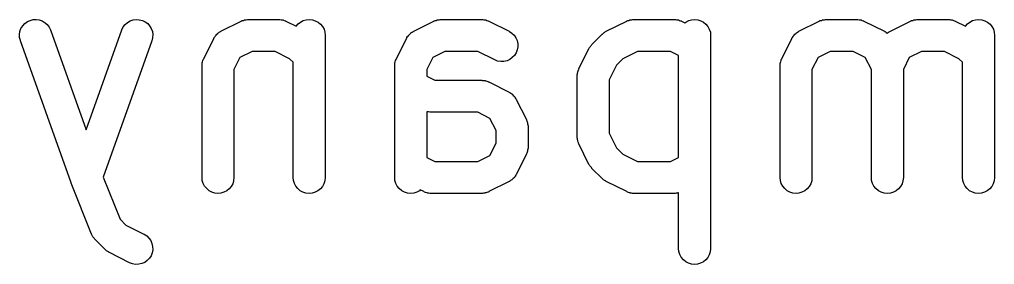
# Model space of a CAD drawing. Extents: x 160.2 to 226.8, y -124.8 to -85.
# Drawn here: x 183.911 to 188.489, y -102.261 to -101.111 of the extents above; entities that cross this region are included whole.
import ezdxf

# ---------------------------------------------------------------- set-up
doc = ezdxf.new("R2010")
doc.units = 0
doc.layers.add('BLACK', color=7, linetype='CONTINUOUS')

msp = doc.modelspace()

# ---------------------------------------------------------------- linework, layer by layer
at = {"layer": 'BLACK', "linetype": 'CONTINUOUS'}
for p, q in [((183.936, -101.13), (183.948, -101.121)), ((183.948, -101.121), (183.961, -101.115)), ((183.961, -101.115), (183.975, -101.111)), ((183.975, -101.111), (183.99, -101.111)), ((183.99, -101.111), (184.004, -101.113)), ((184.004, -101.113), (184.018, -101.118)), ((184.018, -101.118), (184.031, -101.126)), ((184.031, -101.126), (184.041, -101.135)), ((184.407, -101.135), (184.418, -101.125)), ((184.418, -101.125), (184.431, -101.118)), ((184.431, -101.118), (184.444, -101.113)), ((184.444, -101.113), (184.459, -101.111)), ((184.459, -101.111), (184.473, -101.112)), ((184.473, -101.112), (184.488, -101.115)), ((184.488, -101.115), (184.501, -101.122)), ((184.501, -101.122), (184.513, -101.13)), ((184.857, -101.166), (184.952, -101.119)), ((184.952, -101.119), (184.953, -101.118)), ((184.953, -101.118), (184.955, -101.117)), ((184.955, -101.117), (184.957, -101.116)), ((184.957, -101.116), (184.962, -101.115)), ((184.962, -101.115), (184.967, -101.113)), ((184.967, -101.113), (184.969, -101.113)), ((184.969, -101.113), (184.971, -101.112)), ((184.971, -101.112), (184.976, -101.112)), ((184.976, -101.112), (184.981, -101.111)), ((184.981, -101.111), (184.984, -101.111)), ((184.984, -101.111), (184.986, -101.111)), ((184.986, -101.111), (185.129, -101.111)), ((185.129, -101.111), (185.13, -101.111)), ((185.13, -101.111), (185.132, -101.111)), ((185.132, -101.111), (185.134, -101.111)), ((185.134, -101.111), (185.139, -101.112)), ((185.139, -101.112), (185.144, -101.112)), ((185.144, -101.112), (185.146, -101.113)), ((185.146, -101.113), (185.148, -101.113)), ((185.148, -101.113), (185.153, -101.115)), ((185.153, -101.115), (185.158, -101.117)), ((185.158, -101.117), (185.16, -101.118)), ((185.16, -101.118), (185.162, -101.119)), ((185.162, -101.119), (185.21, -101.143)), ((185.219, -101.132), (185.23, -101.123)), ((185.23, -101.123), (185.243, -101.116)), ((185.243, -101.116), (185.257, -101.112)), ((185.257, -101.112), (185.272, -101.111)), ((185.272, -101.111), (185.287, -101.112)), ((185.287, -101.112), (185.3, -101.117)), ((185.3, -101.117), (185.313, -101.124)), ((185.313, -101.124), (185.325, -101.133)), ((185.762, -101.166), (185.857, -101.119)), ((185.857, -101.119), (185.858, -101.118)), ((185.858, -101.118), (185.86, -101.117)), ((185.86, -101.117), (185.862, -101.116)), ((185.862, -101.116), (185.867, -101.115)), ((185.867, -101.115), (185.872, -101.113)), ((185.872, -101.113), (185.874, -101.113)), ((185.874, -101.113), (185.876, -101.112)), ((185.876, -101.112), (185.881, -101.112)), ((185.881, -101.112), (185.886, -101.111)), ((185.886, -101.111), (185.888, -101.111)), ((185.888, -101.111), (185.89, -101.111)), ((185.89, -101.111), (186.081, -101.111)), ((186.081, -101.111), (186.082, -101.111)), ((186.082, -101.111), (186.084, -101.111)), ((186.084, -101.111), (186.086, -101.111)), ((186.086, -101.111), (186.091, -101.112)), ((186.091, -101.112), (186.097, -101.112)), ((186.097, -101.112), (186.099, -101.113)), ((186.099, -101.113), (186.101, -101.113)), ((186.101, -101.113), (186.106, -101.115)), ((186.106, -101.115), (186.11, -101.117)), ((186.11, -101.117), (186.112, -101.118)), ((186.112, -101.118), (186.114, -101.119)), ((186.114, -101.119), (186.21, -101.166)), ((186.666, -101.166), (186.762, -101.119)), ((186.762, -101.119), (186.763, -101.118)), ((186.763, -101.118), (186.765, -101.117)), ((186.765, -101.117), (186.767, -101.116)), ((186.767, -101.116), (186.772, -101.115)), ((186.772, -101.115), (186.776, -101.113)), ((186.776, -101.113), (186.779, -101.113)), ((186.779, -101.113), (186.781, -101.112)), ((186.781, -101.112), (186.786, -101.112)), ((186.786, -101.112), (186.791, -101.111)), ((186.791, -101.111), (186.793, -101.111)), ((186.793, -101.111), (186.795, -101.111)), ((186.795, -101.111), (186.986, -101.111)), ((186.986, -101.111), (186.987, -101.111)), ((186.987, -101.111), (186.989, -101.111)), ((186.989, -101.111), (186.991, -101.111)), ((186.991, -101.111), (186.996, -101.112)), ((186.996, -101.112), (187.001, -101.112)), ((187.001, -101.112), (187.003, -101.113)), ((187.003, -101.113), (187.006, -101.113)), ((187.006, -101.113), (187.01, -101.115)), ((187.01, -101.115), (187.015, -101.117)), ((187.015, -101.117), (187.017, -101.118)), ((187.017, -101.118), (187.019, -101.119)), ((187.019, -101.119), (187.035, -101.127)), ((187.035, -101.127), (187.04, -101.123)), ((187.04, -101.123), (187.053, -101.116)), ((187.053, -101.116), (187.067, -101.112)), ((187.067, -101.112), (187.081, -101.111)), ((187.081, -101.111), (187.096, -101.112)), ((187.096, -101.112), (187.11, -101.117)), ((187.11, -101.117), (187.123, -101.124)), ((187.123, -101.124), (187.134, -101.133)), ((187.571, -101.166), (187.666, -101.119)), ((187.666, -101.119), (187.667, -101.118)), ((187.667, -101.118), (187.669, -101.117)), ((187.669, -101.117), (187.671, -101.116)), ((187.671, -101.116), (187.676, -101.115)), ((187.676, -101.115), (187.681, -101.113)), ((187.681, -101.113), (187.683, -101.113)), ((187.683, -101.113), (187.685, -101.112)), ((187.685, -101.112), (187.691, -101.112)), ((187.691, -101.112), (187.696, -101.111)), ((187.696, -101.111), (187.698, -101.111)), ((187.698, -101.111), (187.7, -101.111)), ((187.7, -101.111), (187.843, -101.111)), ((187.843, -101.111), (187.844, -101.111)), ((187.844, -101.111), (187.846, -101.111)), ((187.846, -101.111), (187.848, -101.111)), ((187.848, -101.111), (187.853, -101.112)), ((187.853, -101.112), (187.858, -101.112)), ((187.858, -101.112), (187.861, -101.113)), ((187.861, -101.113), (187.863, -101.113)), ((187.863, -101.113), (187.868, -101.115)), ((187.868, -101.115), (187.872, -101.117)), ((187.872, -101.117), (187.874, -101.118)), ((187.874, -101.118), (187.876, -101.119)), ((187.876, -101.119), (187.972, -101.166)), ((188, -101.166), (188.095, -101.119)), ((188.095, -101.119), (188.096, -101.118)), ((188.096, -101.118), (188.098, -101.117)), ((188.098, -101.117), (188.1, -101.116)), ((188.1, -101.116), (188.105, -101.115)), ((188.105, -101.115), (188.11, -101.113)), ((188.11, -101.113), (188.112, -101.113)), ((188.112, -101.113), (188.114, -101.112)), ((188.114, -101.112), (188.119, -101.112)), ((188.119, -101.112), (188.124, -101.111)), ((188.124, -101.111), (188.126, -101.111)), ((188.126, -101.111), (188.129, -101.111)), ((188.129, -101.111), (188.271, -101.111)), ((188.271, -101.111), (188.272, -101.111)), ((188.272, -101.111), (188.275, -101.111)), ((188.275, -101.111), (188.277, -101.111)), ((188.277, -101.111), (188.282, -101.112)), ((188.282, -101.112), (188.287, -101.112)), ((188.287, -101.112), (188.289, -101.113)), ((188.289, -101.113), (188.291, -101.113)), ((188.291, -101.113), (188.296, -101.115)), ((188.296, -101.115), (188.301, -101.117)), ((188.301, -101.117), (188.303, -101.118)), ((188.303, -101.118), (188.305, -101.119)), ((188.305, -101.119), (188.353, -101.143)), ((188.362, -101.132), (188.373, -101.123)), ((188.373, -101.123), (188.386, -101.116)), ((188.386, -101.116), (188.4, -101.112)), ((188.4, -101.112), (188.415, -101.111)), ((188.415, -101.111), (188.429, -101.112)), ((188.429, -101.112), (188.443, -101.117)), ((188.443, -101.117), (188.456, -101.124)), ((188.456, -101.124), (188.468, -101.133)), ((183.911, -101.181), (183.913, -101.167)), ((183.913, -101.167), (183.918, -101.153)), ((183.918, -101.153), (183.926, -101.14)), ((183.926, -101.14), (183.936, -101.13)), ((184.041, -101.135), (184.05, -101.147)), ((184.05, -101.147), (184.056, -101.16)), ((184.056, -101.16), (184.224, -101.629)), ((184.224, -101.629), (184.391, -101.16)), ((184.391, -101.16), (184.392, -101.16)), ((184.392, -101.16), (184.398, -101.146)), ((184.398, -101.146), (184.407, -101.135)), ((184.513, -101.13), (184.522, -101.141)), ((184.522, -101.141), (184.53, -101.154)), ((184.53, -101.154), (184.535, -101.168)), ((184.535, -101.168), (184.537, -101.182)), ((184.845, -101.174), (184.849, -101.171)), ((184.849, -101.171), (184.854, -101.168)), ((184.854, -101.168), (184.856, -101.167)), ((184.856, -101.167), (184.857, -101.166)), ((185.21, -101.143), (185.219, -101.132)), ((185.325, -101.133), (185.334, -101.144)), ((185.334, -101.144), (185.341, -101.157)), ((185.341, -101.157), (185.345, -101.171)), ((185.345, -101.171), (185.346, -101.186)), ((185.749, -101.174), (185.754, -101.171)), ((185.754, -101.171), (185.759, -101.168)), ((185.759, -101.168), (185.76, -101.167)), ((185.76, -101.167), (185.762, -101.166)), ((186.21, -101.166), (186.211, -101.167)), ((186.211, -101.167), (186.223, -101.175)), ((186.654, -101.174), (186.657, -101.172)), ((186.657, -101.172), (186.659, -101.17)), ((186.659, -101.17), (186.663, -101.168)), ((186.663, -101.168), (186.666, -101.166)), ((187.134, -101.133), (187.143, -101.144)), ((187.143, -101.144), (187.15, -101.157)), ((187.15, -101.157), (187.155, -101.171)), ((187.155, -101.171), (187.156, -101.186)), ((187.559, -101.174), (187.564, -101.171)), ((187.564, -101.171), (187.568, -101.168)), ((187.568, -101.168), (187.57, -101.167)), ((187.57, -101.167), (187.571, -101.166)), ((187.972, -101.166), (187.973, -101.167)), ((187.973, -101.167), (187.974, -101.168)), ((187.974, -101.168), (187.975, -101.168)), ((187.975, -101.168), (187.98, -101.172)), ((187.98, -101.172), (187.985, -101.175)), ((187.987, -101.174), (187.992, -101.171)), ((187.992, -101.171), (187.997, -101.168)), ((187.997, -101.168), (187.998, -101.167)), ((187.998, -101.167), (188, -101.166)), ((188.353, -101.143), (188.362, -101.132)), ((188.468, -101.133), (188.477, -101.144)), ((188.477, -101.144), (188.484, -101.157)), ((188.484, -101.157), (188.488, -101.171)), ((188.488, -101.171), (188.489, -101.186)), ((183.911, -101.196), (183.911, -101.181)), ((183.915, -101.21), (183.911, -101.196)), ((183.915, -101.211), (183.915, -101.21)), ((184.153, -101.878), (183.915, -101.211)), ((184.533, -101.211), (184.304, -101.851)), ((184.536, -101.197), (184.533, -101.211)), ((184.537, -101.182), (184.536, -101.197)), ((184.776, -101.295), (184.823, -101.2)), ((184.823, -101.2), (184.824, -101.199)), ((184.824, -101.199), (184.825, -101.197)), ((184.825, -101.196), (184.829, -101.191)), ((184.825, -101.197), (184.825, -101.196)), ((184.829, -101.191), (184.832, -101.187)), ((184.832, -101.187), (184.833, -101.185)), ((184.833, -101.185), (184.834, -101.184)), ((184.834, -101.184), (184.838, -101.18)), ((184.838, -101.18), (184.842, -101.176)), ((184.842, -101.176), (184.843, -101.175)), ((184.843, -101.175), (184.845, -101.174)), ((185.346, -101.186), (185.346, -101.852)), ((185.681, -101.295), (185.728, -101.2)), ((185.728, -101.2), (185.729, -101.199)), ((185.729, -101.199), (185.73, -101.197)), ((185.73, -101.196), (185.733, -101.191)), ((185.73, -101.197), (185.73, -101.196)), ((185.733, -101.191), (185.737, -101.187)), ((185.737, -101.187), (185.738, -101.185)), ((185.738, -101.185), (185.739, -101.184)), ((185.739, -101.184), (185.743, -101.18)), ((185.743, -101.18), (185.747, -101.176)), ((185.747, -101.176), (185.748, -101.175)), ((185.748, -101.175), (185.749, -101.174)), ((186.223, -101.175), (186.233, -101.185)), ((186.233, -101.185), (186.242, -101.197)), ((186.242, -101.197), (186.248, -101.21)), ((186.248, -101.21), (186.251, -101.225)), ((186.599, -101.228), (186.647, -101.18)), ((186.647, -101.18), (186.648, -101.18)), ((186.648, -101.18), (186.651, -101.177)), ((186.651, -101.177), (186.654, -101.174)), ((187.156, -101.186), (187.156, -102.186)), ((187.49, -101.295), (187.538, -101.2)), ((187.538, -101.199), (187.539, -101.197)), ((187.538, -101.2), (187.538, -101.199)), ((187.539, -101.197), (187.54, -101.196)), ((187.54, -101.196), (187.543, -101.191)), ((187.543, -101.191), (187.546, -101.187)), ((187.546, -101.187), (187.547, -101.185)), ((187.547, -101.185), (187.548, -101.184)), ((187.548, -101.184), (187.552, -101.18)), ((187.552, -101.18), (187.556, -101.176)), ((187.556, -101.176), (187.558, -101.175)), ((187.558, -101.175), (187.559, -101.174)), ((187.985, -101.175), (187.986, -101.176)), ((187.986, -101.175), (187.987, -101.174)), ((187.986, -101.176), (187.986, -101.175)), ((188.489, -101.186), (188.489, -101.852)), ((185.003, -101.261), (184.946, -101.289)), ((185.111, -101.261), (185.003, -101.261)), ((185.179, -101.295), (185.111, -101.261)), ((185.908, -101.261), (185.851, -101.289)), ((186.063, -101.261), (185.908, -101.261)), ((186.143, -101.3), (186.063, -101.261)), ((186.248, -101.254), (186.243, -101.267)), ((186.251, -101.239), (186.248, -101.254)), ((186.251, -101.225), (186.251, -101.239)), ((186.538, -101.343), (186.585, -101.247)), ((186.585, -101.247), (186.586, -101.246)), ((186.586, -101.246), (186.588, -101.243)), ((186.588, -101.243), (186.59, -101.239)), ((186.59, -101.239), (186.592, -101.237)), ((186.592, -101.237), (186.594, -101.234)), ((186.594, -101.234), (186.597, -101.231)), ((186.597, -101.231), (186.599, -101.228)), ((186.813, -101.261), (186.744, -101.295)), ((186.968, -101.261), (186.813, -101.261)), ((187.006, -101.28), (186.968, -101.261)), ((187.718, -101.261), (187.661, -101.289)), ((187.825, -101.261), (187.718, -101.261)), ((187.882, -101.289), (187.825, -101.261)), ((188.146, -101.261), (188.089, -101.289)), ((188.254, -101.261), (188.146, -101.261)), ((188.322, -101.295), (188.254, -101.261)), ((184.769, -101.313), (184.77, -101.311)), ((184.77, -101.311), (184.771, -101.309)), ((184.771, -101.309), (184.772, -101.304)), ((184.772, -101.304), (184.774, -101.299)), ((184.774, -101.299), (184.775, -101.297)), ((184.775, -101.297), (184.776, -101.295)), ((184.946, -101.289), (184.918, -101.346)), ((185.196, -101.312), (185.179, -101.295)), ((185.674, -101.313), (185.675, -101.311)), ((185.675, -101.309), (185.677, -101.304)), ((185.675, -101.311), (185.675, -101.309)), ((185.677, -101.304), (185.679, -101.299)), ((185.679, -101.299), (185.68, -101.297)), ((185.68, -101.297), (185.681, -101.295)), ((185.851, -101.289), (185.823, -101.346)), ((186.156, -101.306), (186.143, -101.3)), ((186.171, -101.308), (186.156, -101.306)), ((186.185, -101.308), (186.171, -101.308)), ((186.2, -101.305), (186.185, -101.308)), ((186.213, -101.299), (186.2, -101.305)), ((186.225, -101.29), (186.213, -101.299)), ((186.235, -101.28), (186.225, -101.29)), ((186.243, -101.267), (186.235, -101.28)), ((186.744, -101.295), (186.714, -101.325)), ((187.006, -101.758), (187.006, -101.28)), ((187.484, -101.311), (187.485, -101.309)), ((187.484, -101.313), (187.484, -101.311)), ((187.485, -101.309), (187.487, -101.304)), ((187.487, -101.304), (187.488, -101.299)), ((187.488, -101.299), (187.489, -101.297)), ((187.489, -101.297), (187.49, -101.295)), ((187.661, -101.289), (187.632, -101.346)), ((187.911, -101.346), (187.882, -101.289)), ((188.089, -101.289), (188.061, -101.346)), ((188.339, -101.312), (188.322, -101.295)), ((184.768, -101.323), (184.769, -101.318)), ((184.768, -101.325), (184.768, -101.323)), ((184.768, -101.328), (184.768, -101.325)), ((184.768, -101.329), (184.768, -101.328)), ((184.768, -101.852), (184.768, -101.329)), ((184.769, -101.318), (184.769, -101.313)), ((184.918, -101.346), (184.918, -101.852)), ((185.196, -101.852), (185.196, -101.312)), ((185.673, -101.323), (185.674, -101.318)), ((185.673, -101.325), (185.673, -101.323)), ((185.673, -101.328), (185.673, -101.325)), ((185.673, -101.329), (185.673, -101.328)), ((185.673, -101.852), (185.673, -101.329)), ((185.674, -101.318), (185.674, -101.313)), ((185.823, -101.346), (185.823, -101.377)), ((186.532, -101.356), (186.534, -101.352)), ((186.532, -101.358), (186.532, -101.356)), ((186.534, -101.352), (186.536, -101.347)), ((186.536, -101.347), (186.537, -101.345)), ((186.537, -101.345), (186.538, -101.343)), ((186.714, -101.325), (186.68, -101.394)), ((187.482, -101.323), (187.483, -101.318)), ((187.482, -101.325), (187.482, -101.323)), ((187.482, -101.328), (187.482, -101.325)), ((187.482, -101.329), (187.482, -101.328)), ((187.482, -101.852), (187.482, -101.329)), ((187.483, -101.318), (187.484, -101.313)), ((187.632, -101.346), (187.632, -101.852)), ((187.911, -101.852), (187.911, -101.346)), ((188.061, -101.346), (188.061, -101.852)), ((188.339, -101.852), (188.339, -101.312)), ((185.823, -101.377), (185.861, -101.396)), ((185.861, -101.396), (186.081, -101.396)), ((186.081, -101.396), (186.082, -101.396)), ((186.082, -101.396), (186.084, -101.397)), ((186.084, -101.397), (186.086, -101.397)), ((186.086, -101.397), (186.091, -101.397)), ((186.091, -101.397), (186.097, -101.398)), ((186.097, -101.398), (186.099, -101.399)), ((186.099, -101.399), (186.101, -101.399)), ((186.101, -101.399), (186.106, -101.401)), ((186.106, -101.401), (186.11, -101.402)), ((186.11, -101.402), (186.112, -101.404)), ((186.53, -101.371), (186.531, -101.366)), ((186.53, -101.373), (186.53, -101.371)), ((186.53, -101.375), (186.53, -101.373)), ((186.53, -101.376), (186.53, -101.375)), ((186.53, -101.662), (186.53, -101.376)), ((186.531, -101.361), (186.532, -101.358)), ((186.531, -101.366), (186.531, -101.361)), ((186.68, -101.394), (186.68, -101.644)), ((186.112, -101.404), (186.114, -101.404)), ((186.114, -101.404), (186.21, -101.452)), ((186.21, -101.452), (186.211, -101.452)), ((186.211, -101.452), (186.212, -101.453)), ((186.212, -101.453), (186.214, -101.454)), ((186.214, -101.454), (186.218, -101.457)), ((186.218, -101.457), (186.223, -101.46)), ((186.223, -101.46), (186.224, -101.462)), ((186.224, -101.462), (186.225, -101.462)), ((186.225, -101.462), (186.229, -101.467)), ((186.229, -101.467), (186.233, -101.471)), ((186.233, -101.471), (186.234, -101.472)), ((186.234, -101.472), (186.235, -101.473)), ((186.235, -101.473), (186.239, -101.478)), ((186.239, -101.478), (186.242, -101.483)), ((186.242, -101.483), (186.242, -101.484)), ((186.242, -101.484), (186.243, -101.486)), ((186.243, -101.486), (186.291, -101.581)), ((185.825, -101.544), (185.823, -101.544)), ((185.823, -101.544), (185.823, -101.544)), ((185.823, -101.544), (185.823, -101.758)), ((185.827, -101.545), (185.825, -101.544)), ((185.832, -101.545), (185.827, -101.545)), ((185.837, -101.546), (185.832, -101.545)), ((185.84, -101.546), (185.837, -101.546)), ((185.842, -101.546), (185.84, -101.546)), ((185.843, -101.546), (185.842, -101.546)), ((186.063, -101.546), (185.843, -101.546)), ((186.12, -101.575), (186.063, -101.546)), ((186.149, -101.632), (186.12, -101.575)), ((186.291, -101.581), (186.291, -101.582)), ((186.291, -101.582), (186.292, -101.584)), ((186.292, -101.584), (186.293, -101.586)), ((186.293, -101.586), (186.295, -101.591)), ((186.295, -101.591), (186.296, -101.595)), ((186.296, -101.595), (186.297, -101.598)), ((186.297, -101.598), (186.297, -101.6)), ((186.297, -101.6), (186.298, -101.605)), ((186.298, -101.605), (186.299, -101.61)), ((186.299, -101.61), (186.299, -101.612)), ((186.299, -101.612), (186.299, -101.614)), ((186.299, -101.614), (186.299, -101.71)), ((186.149, -101.692), (186.149, -101.632)), ((186.53, -101.664), (186.53, -101.662)), ((186.53, -101.666), (186.53, -101.664)), ((186.531, -101.671), (186.53, -101.666)), ((186.531, -101.676), (186.531, -101.671)), ((186.532, -101.679), (186.531, -101.676)), ((186.68, -101.644), (186.714, -101.713)), ((186.12, -101.749), (186.149, -101.692)), ((186.298, -101.72), (186.297, -101.725)), ((186.299, -101.715), (186.298, -101.72)), ((186.299, -101.71), (186.299, -101.711)), ((186.299, -101.711), (186.299, -101.713)), ((186.299, -101.713), (186.299, -101.715)), ((186.532, -101.681), (186.532, -101.679)), ((186.534, -101.686), (186.532, -101.681)), ((186.535, -101.69), (186.534, -101.686)), ((186.536, -101.692), (186.535, -101.69)), ((186.537, -101.695), (186.536, -101.692)), ((186.538, -101.695), (186.537, -101.695)), ((186.585, -101.791), (186.538, -101.695)), ((186.714, -101.713), (186.744, -101.743)), ((185.823, -101.758), (185.861, -101.777)), ((186.063, -101.777), (186.12, -101.749)), ((186.291, -101.743), (186.243, -101.838)), ((186.292, -101.741), (186.291, -101.743)), ((186.293, -101.739), (186.292, -101.741)), ((186.294, -101.734), (186.293, -101.739)), ((186.296, -101.729), (186.294, -101.734)), ((186.297, -101.727), (186.296, -101.729)), ((186.297, -101.725), (186.297, -101.727)), ((186.744, -101.743), (186.813, -101.777)), ((186.968, -101.777), (187.006, -101.758)), ((185.861, -101.777), (186.063, -101.777)), ((186.588, -101.794), (186.585, -101.791)), ((186.589, -101.798), (186.588, -101.794)), ((186.591, -101.8), (186.589, -101.798)), ((186.593, -101.803), (186.591, -101.8)), ((186.596, -101.806), (186.593, -101.803)), ((186.599, -101.809), (186.596, -101.806)), ((186.599, -101.81), (186.599, -101.809)), ((186.647, -101.858), (186.599, -101.81)), ((186.813, -101.777), (186.968, -101.777)), ((184.304, -101.851), (184.383, -102.048)), ((184.769, -101.867), (184.768, -101.852)), ((184.918, -101.853), (184.916, -101.868)), ((184.918, -101.852), (184.918, -101.853)), ((185.198, -101.867), (185.196, -101.852)), ((185.346, -101.853), (185.345, -101.868)), ((185.346, -101.852), (185.346, -101.853)), ((185.674, -101.867), (185.673, -101.852)), ((186.229, -101.858), (186.225, -101.862)), ((186.233, -101.854), (186.229, -101.858)), ((186.234, -101.853), (186.233, -101.854)), ((186.235, -101.852), (186.234, -101.853)), ((186.238, -101.847), (186.235, -101.852)), ((186.241, -101.842), (186.238, -101.847)), ((186.242, -101.841), (186.241, -101.842)), ((186.243, -101.839), (186.242, -101.841)), ((186.243, -101.838), (186.243, -101.839)), ((186.65, -101.86), (186.647, -101.858)), ((186.653, -101.863), (186.65, -101.86)), ((187.484, -101.867), (187.482, -101.852)), ((187.632, -101.853), (187.631, -101.868)), ((187.632, -101.852), (187.632, -101.853)), ((187.912, -101.867), (187.911, -101.852)), ((188.061, -101.853), (188.059, -101.868)), ((188.061, -101.852), (188.061, -101.853)), ((188.341, -101.867), (188.339, -101.852)), ((188.489, -101.853), (188.488, -101.868)), ((188.489, -101.852), (188.489, -101.853)), ((184.154, -101.878), (184.153, -101.878)), ((184.154, -101.879), (184.154, -101.878)), ((184.154, -101.88), (184.154, -101.879)), ((184.249, -102.118), (184.154, -101.88)), ((184.774, -101.881), (184.769, -101.867)), ((184.78, -101.894), (184.774, -101.881)), ((184.79, -101.905), (184.78, -101.894)), ((184.801, -101.915), (184.79, -101.905)), ((184.895, -101.906), (184.884, -101.915)), ((184.905, -101.895), (184.895, -101.906)), ((184.912, -101.882), (184.905, -101.895)), ((184.916, -101.868), (184.912, -101.882)), ((185.202, -101.881), (185.198, -101.867)), ((185.209, -101.894), (185.202, -101.881)), ((185.218, -101.905), (185.209, -101.894)), ((185.229, -101.915), (185.218, -101.905)), ((185.324, -101.906), (185.312, -101.915)), ((185.333, -101.895), (185.324, -101.906)), ((185.34, -101.882), (185.333, -101.895)), ((185.345, -101.868), (185.34, -101.882)), ((185.678, -101.881), (185.674, -101.867)), ((185.685, -101.894), (185.678, -101.881)), ((185.694, -101.905), (185.685, -101.894)), ((185.706, -101.915), (185.694, -101.905)), ((186.21, -101.872), (186.114, -101.919)), ((186.211, -101.871), (186.21, -101.872)), ((186.213, -101.87), (186.211, -101.871)), ((186.217, -101.867), (186.213, -101.87)), ((186.222, -101.864), (186.217, -101.867)), ((186.223, -101.863), (186.222, -101.864)), ((186.225, -101.862), (186.223, -101.863)), ((186.656, -101.865), (186.653, -101.863)), ((186.658, -101.867), (186.656, -101.865)), ((186.662, -101.869), (186.658, -101.867)), ((186.666, -101.871), (186.662, -101.869)), ((186.666, -101.872), (186.666, -101.871)), ((186.762, -101.919), (186.666, -101.872)), ((187.488, -101.881), (187.484, -101.867)), ((187.495, -101.894), (187.488, -101.881)), ((187.504, -101.905), (187.495, -101.894)), ((187.515, -101.915), (187.504, -101.905)), ((187.61, -101.906), (187.598, -101.915)), ((187.619, -101.895), (187.61, -101.906)), ((187.626, -101.882), (187.619, -101.895)), ((187.631, -101.868), (187.626, -101.882)), ((187.916, -101.881), (187.912, -101.867)), ((187.923, -101.894), (187.916, -101.881)), ((187.932, -101.905), (187.923, -101.894)), ((187.944, -101.915), (187.932, -101.905)), ((188.038, -101.906), (188.027, -101.915)), ((188.048, -101.895), (188.038, -101.906)), ((188.055, -101.882), (188.048, -101.895)), ((188.059, -101.868), (188.055, -101.882)), ((188.345, -101.881), (188.341, -101.867)), ((188.352, -101.894), (188.345, -101.881)), ((188.361, -101.905), (188.352, -101.894)), ((188.372, -101.915), (188.361, -101.905)), ((188.467, -101.906), (188.455, -101.915)), ((188.476, -101.895), (188.467, -101.906)), ((188.483, -101.882), (188.476, -101.895)), ((188.488, -101.868), (188.483, -101.882)), ((184.814, -101.922), (184.801, -101.915)), ((184.828, -101.926), (184.814, -101.922)), ((184.842, -101.927), (184.828, -101.926)), ((184.857, -101.926), (184.842, -101.927)), ((184.871, -101.922), (184.857, -101.926)), ((184.884, -101.915), (184.871, -101.922)), ((185.242, -101.922), (185.229, -101.915)), ((185.256, -101.926), (185.242, -101.922)), ((185.271, -101.927), (185.256, -101.926)), ((185.285, -101.926), (185.271, -101.927)), ((185.3, -101.922), (185.285, -101.926)), ((185.312, -101.915), (185.3, -101.922)), ((185.719, -101.922), (185.706, -101.915)), ((185.733, -101.926), (185.719, -101.922)), ((185.747, -101.927), (185.733, -101.926)), ((185.762, -101.926), (185.747, -101.927)), ((185.776, -101.922), (185.762, -101.926)), ((185.789, -101.915), (185.776, -101.922)), ((185.793, -101.911), (185.789, -101.915)), ((185.809, -101.919), (185.793, -101.911)), ((185.811, -101.92), (185.809, -101.919)), ((185.813, -101.921), (185.811, -101.92)), ((185.818, -101.923), (185.813, -101.921)), ((185.823, -101.925), (185.818, -101.923)), ((185.825, -101.925), (185.823, -101.925)), ((185.827, -101.926), (185.825, -101.925)), ((185.832, -101.926), (185.827, -101.926)), ((185.837, -101.927), (185.832, -101.926)), ((185.84, -101.927), (185.837, -101.927)), ((185.842, -101.927), (185.84, -101.927)), ((185.843, -101.927), (185.842, -101.927)), ((186.081, -101.927), (185.843, -101.927)), ((186.083, -101.927), (186.081, -101.927)), ((186.085, -101.927), (186.083, -101.927)), ((186.09, -101.926), (186.085, -101.927)), ((186.096, -101.926), (186.09, -101.926)), ((186.098, -101.925), (186.096, -101.926)), ((186.1, -101.925), (186.098, -101.925)), ((186.105, -101.923), (186.1, -101.925)), ((186.11, -101.922), (186.105, -101.923)), ((186.111, -101.921), (186.11, -101.922)), ((186.114, -101.92), (186.111, -101.921)), ((186.114, -101.919), (186.114, -101.92)), ((186.764, -101.92), (186.762, -101.919)), ((186.766, -101.921), (186.764, -101.92)), ((186.771, -101.923), (186.766, -101.921)), ((186.775, -101.925), (186.771, -101.923)), ((186.778, -101.925), (186.775, -101.925)), ((186.78, -101.926), (186.778, -101.925)), ((186.785, -101.926), (186.78, -101.926)), ((186.79, -101.927), (186.785, -101.926)), ((186.792, -101.927), (186.79, -101.927)), ((186.794, -101.927), (186.792, -101.927)), ((186.795, -101.927), (186.794, -101.927)), ((186.986, -101.927), (186.795, -101.927)), ((186.988, -101.927), (186.986, -101.927)), ((186.99, -101.927), (186.988, -101.927)), ((186.995, -101.926), (186.99, -101.927)), ((187, -101.926), (186.995, -101.926)), ((187.002, -101.925), (187, -101.926)), ((187.005, -101.925), (187.002, -101.925)), ((187.006, -101.924), (187.005, -101.925)), ((187.006, -102.186), (187.006, -101.924)), ((187.528, -101.922), (187.515, -101.915)), ((187.542, -101.926), (187.528, -101.922)), ((187.557, -101.927), (187.542, -101.926)), ((187.571, -101.926), (187.557, -101.927)), ((187.585, -101.922), (187.571, -101.926)), ((187.598, -101.915), (187.585, -101.922)), ((187.957, -101.922), (187.944, -101.915)), ((187.971, -101.926), (187.957, -101.922)), ((187.985, -101.927), (187.971, -101.926)), ((188, -101.926), (187.985, -101.927)), ((188.014, -101.922), (188, -101.926)), ((188.027, -101.915), (188.014, -101.922)), ((188.385, -101.922), (188.372, -101.915)), ((188.399, -101.926), (188.385, -101.922)), ((188.414, -101.927), (188.399, -101.926)), ((188.428, -101.926), (188.414, -101.927)), ((188.442, -101.922), (188.428, -101.926)), ((188.455, -101.915), (188.442, -101.922)), ((184.383, -102.048), (184.411, -102.076)), ((184.411, -102.076), (184.495, -102.119)), ((184.256, -102.131), (184.249, -102.118)), ((184.261, -102.137), (184.256, -102.131)), ((184.495, -102.119), (184.496, -102.119)), ((184.496, -102.119), (184.509, -102.127)), ((184.509, -102.127), (184.519, -102.137)), ((184.265, -102.143), (184.261, -102.137)), ((184.266, -102.144), (184.265, -102.143)), ((184.314, -102.191), (184.266, -102.144)), ((184.519, -102.137), (184.527, -102.149)), ((184.527, -102.149), (184.533, -102.163)), ((184.533, -102.163), (184.536, -102.177)), ((184.536, -102.177), (184.537, -102.192)), ((184.317, -102.194), (184.314, -102.191)), ((184.32, -102.197), (184.317, -102.194)), ((184.323, -102.198), (184.32, -102.197)), ((184.325, -102.2), (184.323, -102.198)), ((184.329, -102.202), (184.325, -102.2)), ((184.332, -102.205), (184.329, -102.202)), ((184.333, -102.205), (184.332, -102.205)), ((184.428, -102.253), (184.333, -102.205)), ((184.529, -102.22), (184.521, -102.232)), ((184.534, -102.206), (184.529, -102.22)), ((184.537, -102.192), (184.534, -102.206)), ((187.007, -102.2), (187.006, -102.186)), ((187.012, -102.214), (187.007, -102.2)), ((187.018, -102.227), (187.012, -102.214)), ((187.15, -102.215), (187.143, -102.228)), ((187.154, -102.201), (187.15, -102.215)), ((187.156, -102.187), (187.154, -102.201)), ((187.156, -102.186), (187.156, -102.187)), ((184.442, -102.258), (184.428, -102.253)), ((184.456, -102.261), (184.442, -102.258)), ((184.471, -102.26), (184.456, -102.261)), ((184.485, -102.257), (184.471, -102.26)), ((184.499, -102.251), (184.485, -102.257)), ((184.511, -102.243), (184.499, -102.251)), ((184.521, -102.232), (184.511, -102.243)), ((187.028, -102.239), (187.018, -102.227)), ((187.039, -102.248), (187.028, -102.239)), ((187.052, -102.255), (187.039, -102.248)), ((187.066, -102.259), (187.052, -102.255)), ((187.08, -102.261), (187.066, -102.259)), ((187.095, -102.259), (187.08, -102.261)), ((187.109, -102.255), (187.095, -102.259)), ((187.122, -102.248), (187.109, -102.255)), ((187.133, -102.239), (187.122, -102.248)), ((187.143, -102.228), (187.133, -102.239))]:
    msp.add_line(p, q, dxfattribs=at)

doc.saveas('drawing.dxf')
